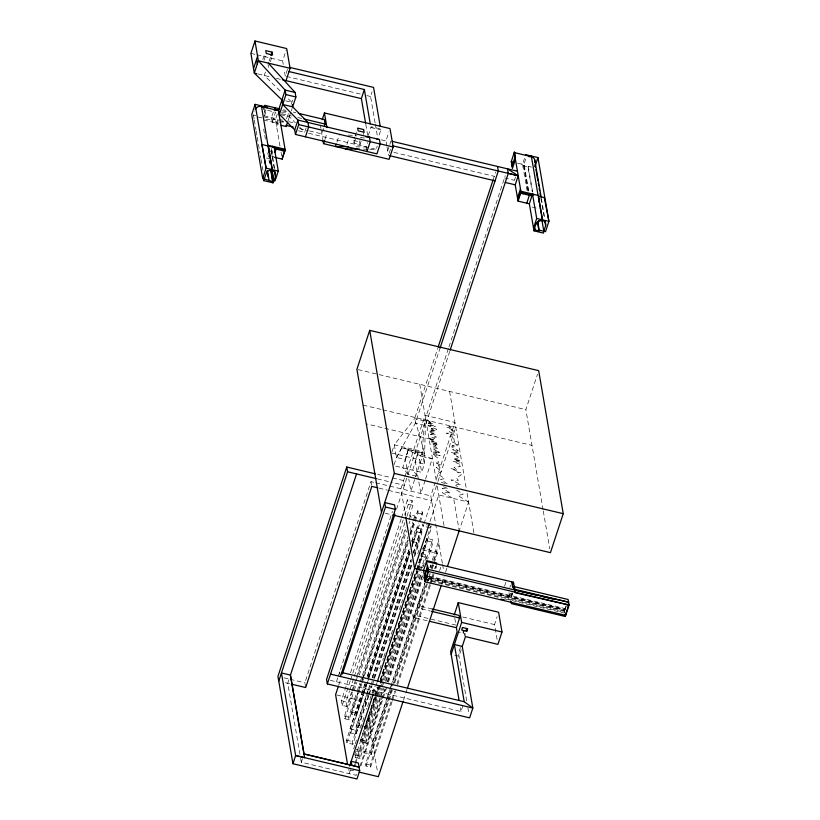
<?xml version="1.0" encoding="UTF-8"?>
<svg xmlns="http://www.w3.org/2000/svg" width="820" height="820" viewBox="0 0 820 820"><rect width="100%" height="100%" fill="white"/><g stroke="black" fill="none" stroke-linecap="round" stroke-linejoin="round"><path stroke-width="0.61" stroke-dasharray="4.1 3.07" d="M425.149 480.397L420.834 493.537L415.412 461.978L418.2 451.748L424.657 453.286L414.623 418.63L437.726 348.356M407.96 474.185L402.743 467.82L408.247 449.391L405.449 459.61L407.96 474.185L417.913 476.563L412.706 470.198L418.2 451.748L401.79 447.853L396.48 457.468L393.774 465.688L421.685 472.34L424.381 464.12L425.354 425.529L424.586 420.998L448.56 348.08M408.247 449.391L405.449 459.61L396.48 457.468L394.297 444.799L414.623 418.63L424.586 420.998L422.208 451.451L419.502 459.671L421.685 472.34M262.8 59.593L264.645 53.987M264.03 60.229L265.506 55.739M265.372 72.099L264.265 75.471L282.08 92.793M269.144 61.11L270.62 56.621M270.374 61.746L272.219 56.129M254.077 118.756L253.441 115.056L254.518 111.776M263.333 109.706L264.06 107.512M264.47 113.129L265.557 109.849L269.134 109.829M264.511 115.825L266.367 110.157M283.238 64.421L282.633 60.905L286.323 49.692M273.296 112.084L271.502 117.557L272.271 122.077L278.236 122.057M287.492 69.321L285.257 76.137L284.048 69.105M272.271 122.077L275.52 112.217L265.557 109.849M279.979 146.114L275.438 119.658L278.041 111.725M277.703 119.648L276.217 124.179L278.708 124.773M276.606 126.454L278.841 119.658M270.61 151.915L271.728 148.512M274.157 168.295L271.225 151.249L272.26 148.102M271.656 154.16L272.773 150.767M286.477 118.746L288.281 113.273M291.336 103.986L293.324 97.939M287.974 121.073L290.957 112.012M291.336 110.843L292.104 108.506M298.439 130.821L304.661 132.307L306.106 127.93M323.664 128.432L321.86 133.906L309.468 130.944M325.017 139.185L326.862 133.578M336.969 142.034L339.541 134.183M346.921 144.412L348.766 138.805M361.138 141.235L360.031 144.607L354.055 143.172L353.584 140.456L354.691 137.094M355.06 135.976L357.274 129.242M354.055 143.172L355.89 137.565M375.068 122.733L370.558 96.483L372.054 91.932M360.031 144.607L359.57 141.891L361.046 137.401M363.352 134.5L364.09 132.266M368.272 135.474L371.142 126.751L381.105 129.129L378.235 137.852M366.776 150.378L366.202 146.985L367.637 142.608M376.513 148.266L377.241 146.073M386.814 145.909L385.953 140.917L388.905 131.938M387.675 150.89L389.469 145.417M389.838 144.32L390.914 141.04M389.172 153.227L390.607 148.85M288.886 679.759L287.728 683.275L300.438 757.208M305.675 687.549L304.866 682.804L370.999 481.647L374.586 482.498M391.981 451.84L394.297 444.799L422.208 451.451L424.381 464.12L415.412 461.978M302.447 758.705L301.299 762.221L356.341 775.351L355.818 772.296M493.086 179.959L495.721 171.944M396.48 457.468L415.402 423.151L440.094 348.039M336.425 681.799L337.861 677.443M338.219 676.356L392.442 511.444M404.404 478.173L400.908 488.781L405.592 515.995M404.793 476.963L425.057 415.33L454.946 422.464L435.543 481.463M448.96 346.87L505.243 175.664M338.783 684.997L340.771 678.939M396.552 509.292L407.601 475.672M408.001 474.462L425.877 420.086L431.761 422.31L428.829 421.89L433.062 423.878L428.245 422.731L431.217 424.217L428.378 423.54L435.307 426.636L429.711 425.303L431.576 426.472L427.989 425.611L436.66 429.352L431.228 428.44L433.278 429.536L430.715 429.506L435.902 430.746L430.746 430.602L434.487 431.996L428.45 431.299L435.809 434.497L431.228 433.411L433.544 434.754L430.479 434.251L436.547 437.091L431.74 437.408L434.764 438.126L429.096 438.833L366.284 423.848M449.729 351.39L425.354 425.529L415.402 423.151M351.585 691.936L346.809 706.481L342.207 705.384L341.386 700.628L348.162 680.026M350.55 672.759L401.154 518.865M401.544 517.656L407.53 499.472L412.132 500.569L412.942 505.325L408.965 517.44M425.539 479.208L432.212 458.913L418.405 452.886L408.442 450.518L422.259 456.535L410.871 491.159L408.79 479.034M514.827 179.18L515.575 176.915M342.207 705.384L350.171 681.143M350.57 679.934L403.163 519.982M404.752 515.134L408.339 504.228L407.53 499.472M527.055 190.537L522.555 164.349L525.159 156.415M346.809 706.481L345.989 701.725L349.576 690.819M349.976 689.61L353.963 677.494M354.353 676.285L404.957 522.381M406.945 516.323L412.132 500.569M528.09 191.152L523.642 165.261L525.435 159.797A4.828 4.336 -9.8 0 1 526.747 157.84M523.642 165.261L524.287 165.414L524.041 166.183L527.998 167.126L532.303 192.136M351.985 690.727L405.777 527.137M357.858 693.115L349.094 719.775L344.933 718.781L344.482 716.147L352.446 691.916M352.846 690.696L355.634 682.22M356.034 681.01L405.838 529.535M409.026 519.839L410.615 514.991L414.776 515.985L415.227 518.619L413.147 518.127M344.933 718.781L353.697 692.121M354.096 690.911L356.885 682.424M359.273 675.157L406.689 530.96M409.077 523.683L409.877 521.264M527.998 167.126L528.254 166.357L531.708 167.177M349.094 719.775L348.643 717.141L356.608 692.9M357.007 691.691L359.795 683.214M360.195 681.994L408.001 536.587M409.99 530.53L412.788 522.043M413.178 520.833L414.776 515.985M366.642 685.069L356.679 715.358L351.862 714.21L351.493 712.026L360.656 684.157M362.245 679.308L408.063 539.949M410.061 533.892L414.038 521.776M414.438 520.567L417.626 510.87L422.443 512.018L422.823 514.202L412.06 546.919M358.258 691.906L361.046 683.419M361.446 682.209L362.635 678.57M363.034 677.361L408.053 540.431M410.051 534.374L414.028 522.258M351.862 714.21L361.825 683.911M362.225 682.701L408.042 543.352M410.83 534.865L418.005 513.053L417.626 510.87M368.498 695.411L355.747 734.187L350.755 732.998L350.027 728.806L364.767 683.972M367.165 676.695L409.395 548.252M411.783 540.974L416.17 527.649L421.162 528.838L421.88 533.041L413.915 557.272M368.805 695.811L352.866 744.283L346.942 742.869L346.481 740.173L361.62 694.13M362.02 692.92L365.207 683.224M367.596 675.957L409.426 548.713M411.824 541.446L412.614 539.027L418.538 540.431L418.999 543.127L414.223 557.661M356.679 715.358L356.31 713.174L365.863 684.095M367.862 678.027L410.092 549.584M412.081 543.527L418.856 522.924M419.256 521.715L422.443 512.018M346.942 742.869L362.881 694.396M363.28 693.187L366.068 684.7M368.457 677.433L409.887 551.409M411.886 545.351L413.075 541.712L412.614 539.027M350.755 732.998L363.496 694.222M363.895 693.013L367.883 680.897M368.282 679.678L410.113 552.444M412.101 546.386L416.888 531.842L416.17 527.649M367.042 683.849L410.072 552.977M442.38 563.299L430.797 495.905L435.154 482.662M355.747 734.187L355.029 729.995L369.769 685.161M372.157 677.884L411.199 559.137M413.198 553.08L421.162 528.838M359.396 727.852L357.069 727.299L356.679 725.013L369.43 686.237M372.218 677.761L410.861 560.214M413.259 552.947L422.823 523.867L423.212 526.143L431.34 528.08L379.147 686.822M352.866 744.283L352.405 741.587L370.732 685.848M371.019 684.884L412.05 560.07M414.049 554.012L423.643 524.903M424.042 523.683L437.552 482.601M437.941 481.401L455.756 427.21M368.897 694.202L371.685 685.725M374.074 678.447L411.927 563.33M369.205 694.591L371.993 686.114M372.393 684.905L412.224 563.719M353.645 748.844L354.845 745.206M355.244 743.996L356.833 739.148M360.421 728.242L364.008 717.336M367.596 706.43L373.971 687.037M379.947 668.864L381.136 665.225M382.735 660.377L383.534 657.958M383.934 656.748L385.523 651.9M389.11 640.994L393.487 627.659M399.463 609.486L402.651 599.789M404.25 594.941L405.049 592.522M405.439 591.312L407.038 586.464M410.625 575.558L412.214 570.71M417.79 553.746L419.389 548.898M372.649 693.474L375.037 686.207M373.51 693.361L375.509 687.293M375.909 686.084L377.097 682.445M430.039 521.448L438.741 494.952L468.63 502.086L459.835 528.808M379.896 698.015L359.98 758.602L355.132 757.454L354.691 754.912L355.89 751.274M374.617 694.325L377.005 687.047M350.324 770.093L349.156 773.629L348.459 769.56M378.748 688.041L365.207 729.236L364.818 726.961L377.958 686.965M380.347 679.698L416.211 570.638M416.611 569.428L430.951 525.804L431.34 528.08M384.918 688.933L366.991 743.463L361.251 742.1L360.8 739.486L374.74 697.082M375.14 695.862L378.327 686.176M380.316 680.118L416.181 571.058M416.58 569.838L426.933 538.34L432.673 539.703L433.124 542.317L427.548 559.281M355.132 757.454L378.235 687.17M380.234 681.112L416.488 570.833M416.888 569.623L421.265 556.298L420.978 554.607M361.251 742.1L375.99 697.266M376.39 696.047L380.367 683.931M380.767 682.722L417.421 571.243M417.821 570.023L427.384 540.944L426.933 538.34M354.014 766.362L354.814 763.943M355.214 762.723L376.728 697.287M377.118 696.077L381.105 683.962M381.505 682.752L418.159 571.263M418.559 570.054L420.147 565.205L423.438 565.995M355.511 764.455L377.415 697.81M377.815 696.59L380.603 688.113M381.003 686.904L420.445 566.938L420.147 565.205M359.98 758.602L359.539 756.071L381.853 688.205M382.253 686.996L420.096 571.878M420.496 570.669L425.672 554.914L420.834 553.756M380.295 696.805L383.083 688.318M385.472 681.051L421.326 571.991M422.925 567.143L426.113 557.457L425.672 554.914M366.991 743.463L366.54 740.86L380.49 698.445M380.88 697.236L383.678 688.759M386.066 681.481L421.921 572.422M426.308 559.096L432.673 539.703M387.306 681.666L422.372 575.035M359.888 766.454L385.39 688.902M387.778 681.635L422.433 576.204M360.984 765.757L382.889 699.111M383.288 697.902L386.476 688.205M388.475 682.148L422.341 579.145M372.423 742.264L387.153 697.471M387.553 696.262L390.34 687.785M390.74 686.576L424.821 582.897M429.926 567.378L430.715 564.99M432.283 560.214L438.567 541.108M392.114 701.684L370.599 767.12L365.986 766.024L365.628 763.932L389.93 690.009M390.33 688.8L424.996 583.379M430.172 567.624L430.971 565.195M365.986 766.024L387.604 700.075M387.901 699.368L425.754 584.25M431.156 567.594L432.13 564.867L436.732 565.964L435.932 568.383M433.513 560.429L439.007 543.721M356.392 751.017L371.214 754.554L370.937 752.965L391.652 689.948M394.051 682.681L426.318 584.527M426.718 583.317L429.905 573.621M431.494 568.772L432.693 565.144M434.282 560.296L437.08 551.809L422.259 548.272M371.214 754.554L392.329 690.327M394.717 683.06L430.572 574M432.171 569.152L433.759 564.303M434.159 563.094L437.347 553.397L437.08 551.809M370.599 767.12L370.24 765.029L394.543 691.106M396.931 683.839L429.598 584.476M429.998 583.266L433.185 573.569M434.774 568.721L435.574 566.292M434.979 568.383L435.727 566.118M392.503 700.475L395.691 690.778M397.69 684.72L430.356 585.357M430.756 584.137L433.944 574.451M439.622 570.71L440.74 567.307M403.44 700.341L405.439 694.284M405.828 693.074L407.027 689.446M441.693 584.014L444.081 576.747M445.598 572.134L447.084 567.604M543.066 509.753L525.856 409.621L537.51 374.197M460.42 647.523L458.523 653.294L466.816 701.51M464.212 635.992L464.971 633.686L458.226 632.076M461.178 649.676L459.026 656.215L451.164 654.339M330.255 680.333L460.983 711.514L463.136 704.974M504.577 586.208L506.442 580.539M497.084 639.405L494.532 624.584L497.115 616.722M509.804 587.448L510.552 585.183M511.885 592.973L511.137 595.238L509.374 594.818M512.449 593.014L511.342 596.406L564.949 609.188L565.052 609.772L426.974 576.839M512.633 593.342L510.645 599.389L511.014 601.511M564.949 609.188L566.149 605.56M564.262 612.181L564.857 610.377L426.8 577.444M565.052 609.772L566.251 606.134M451.687 426.236L448.837 426.369L451.933 427.671L446.531 427.599L452.107 429.403L449.811 429.7L454.013 431.064L449.391 431.74L452.466 433.134L446.387 433.196L455.028 435.266L449.77 436.219L453.603 437.132L454.393 441.744L451.553 441.59L456.227 443.671L454.659 444.235L457.949 445.014L452.056 445.434L455.705 446.305L451.523 446.787L458.216 450.569L452.619 449.657L458.042 451.758L455.469 451.748L459.261 453.122L451.246 452.496L456.596 453.778L453.798 453.931L458.749 456.074L456.432 456.586L459.579 457.775L454.659 458.964L459.507 460.399L454.075 459.108L458.903 460.942L456.238 460.614L460.174 462.285L453.06 461.568L459.692 464.192L458.165 464.848L460.45 466.59L454.044 467.297L457.15 470.055L450.867 468.558L460.461 472.627L457.56 472.392L461.393 474.729L456.412 478.091L458.421 480.356L451.031 479.966L461.055 484.538L454.587 484.466L457.57 486.66M281.486 112.196L287.451 112.176M265.895 119.689L275.438 119.658M279.435 122.057L285.401 122.036M355.962 146.831L366.202 146.985M363.362 149.168L368.477 149.25M369.758 149.26L376.154 149.363L305.891 132.604M348.264 135.044L356.987 135.905M360.718 137.657L364.449 138.026M429.096 438.833L434.969 439.417L430.479 439.663L433.831 440.463L431.361 440.688L435.358 441.652L431.371 441.847L436.732 443.128L432.017 442.687L438.485 444.655L431.699 443.763L436.24 445.916L432.734 445.67L438.649 448.663L433.585 447.915L435.666 449.442L433.718 449.698L439.11 451.451L435.205 451.113L439.458 452.722L433.626 451.799L436.742 452.917L432.95 452.599L440.186 455.654L433.267 454.003L436.578 455.633L434.077 455.325L437.501 457.816L438.403 463.033L434.918 462.685L441.385 465.411L438.259 465.391L439.991 467.584L436.148 467.267L441.478 471.572L437.429 473.745L444.655 478.624L440.668 479.392L447.474 483.984M522.555 164.349L521.212 164.031M401.79 447.853L424.657 453.286M250.91 53.341L255.789 54.509M257.008 54.796L282.633 60.905M286.487 76.434L360.595 94.105M366.827 95.591L370.558 96.483M258.044 73.984L269.103 76.619M276.361 78.351L281.198 79.499M285.657 100.829L291.879 102.315L287.43 97.99M370.886 127.52L380.849 129.888M517.481 163.139L523.837 164.656L528.551 192.095M283.412 109.767L285.893 110.362M293.334 112.135L295.815 112.729M282.418 110.69L287.389 111.879M281.711 113.703L291.633 116.061M297.824 117.547L301.545 118.428M280.696 114.615L289.419 116.696L295.343 122.764M381.331 139.81L385.953 140.917M264.03 115.774L277.693 119.033M278.933 119.33L282.654 120.212M288.855 121.698L295.046 123.174M264.132 116.963L278.605 120.407M279.733 120.683L284.263 121.76M253.441 115.056L255.737 115.61M257.798 116.922L261.754 117.865M353.584 140.456L359.57 141.891M263.558 119.997L278.472 123.553M299.546 128.586L308.228 130.657M504.495 177.94L514.458 180.308L513.843 176.751M393.877 152.376L494.286 176.32M532.17 207.081L539.16 208.751M271.635 155.821L273.347 156.23L273.48 157.03L271.768 156.62M266.51 157.963L268.837 158.516M358.145 369.615L377.846 374.309M379.086 374.607L525.856 409.621M363.055 405.101L381.536 409.508M382.766 409.805L532.006 445.404M422.259 456.535L432.212 458.913M391.601 453.019L419.502 459.671M441.293 482.508L446.234 483.687M377.661 474.401L391.253 477.64M392.483 477.937L403.604 480.592L404.424 485.348L390.925 482.119M377.425 478.9L389.695 481.832M375.785 482.785L430.797 495.905M378.994 488.115L387.368 490.114M388.567 490.391L431.607 500.661M408.339 504.228L412.942 505.325M418.005 513.053L422.823 514.202M385.195 513.238L391.365 514.714M426.297 524.697L429.782 525.528M416.888 531.842L421.88 533.041M427.384 540.944L433.124 542.317M413.075 541.712L418.999 543.127M422.525 549.861L437.347 553.397M421.265 556.298L426.113 557.457M420.445 566.938L422.638 567.46M429.311 576.163L566.128 608.799M428.112 576.552L509.568 595.986M428.091 578.038L564.908 610.674M427.845 578.797L564.652 611.433M424.668 578.941L565.216 612.468M424.422 579.709L499.042 597.503M505.263 598.989L563.719 612.929M432.13 608.973L417.4 605.467L417.851 608.071L430.121 611.002M462.757 616.999L494.532 624.584M455.951 625.096L412.696 614.785L413.147 617.388L428.173 620.976M284.058 677.843L288.958 679.011M290.178 679.298L304.866 682.804M285.483 682.742L290.126 683.839M336.835 694.981L365.474 701.817L366.735 709.167M341.386 700.628L345.989 701.725M351.493 712.026L356.31 713.174M344.482 716.147L348.643 717.141M356.679 725.013L364.818 726.961M350.027 728.806L355.029 729.995M360.8 739.486L366.54 740.86M346.481 740.173L352.405 741.587M356.116 749.429L370.937 752.965M354.691 754.912L359.539 756.071M365.628 763.932L370.24 765.029M349.658 769.847L355.644 771.271M443.538 486.783L447.915 488.607L442.277 488.453L450.826 493.261L447.187 492.389L442.216 492.697L453.685 498.519L459.251 530.909M456.699 490.134L463.208 494.122L458.001 495.567L468.63 502.086M299.577 127.1L304.661 132.307M541.395 198.522L544.828 218.54M540.882 198.276L543.896 215.783M528.254 166.357L532.764 192.628M524.287 165.414L528.808 191.685M543.281 511.014L549.789 548.867M511.434 596.991L510.798 593.249L509.671 596.56L508.687 590.851M449.616 391.427L466.272 488.361M467.123 493.353L473.98 533.226M387.03 147.149L388.454 155.421M464.971 633.686L465.309 635.633M375.283 123.984L377.651 137.739M419.727 384.303L436.383 481.237M437.244 486.229L444.307 527.342M454.792 618.341L455.756 623.969M467.892 707.803L468.978 714.097M442.585 564.519L443.64 570.638M365.792 124.353L367.688 135.382M460.348 707.783L460.983 711.514M410.615 514.991L411.066 517.625M419.327 599.615L419.779 602.228M414.223 615.143L414.674 617.747M320.374 125.275L320.907 128.35M321.276 130.513L323.121 141.235M370.999 481.647L371.614 485.214M288.835 113.303L289.419 116.696M268.037 64.472L268.529 67.353M281.034 152.253L281.67 155.943M274.649 168.469L271.297 149.004A4.828 4.336 -9.8 0 1 271.225 151.249M368.006 716.526L377.712 773.014M269.257 160.946L269.678 163.385M263.681 129.119L264.542 134.121M264.757 135.382L265.403 139.133M267.771 152.889L269.493 162.893M254.282 119.986L255.983 129.857M256.188 131.087L257.039 136.017M257.254 137.258L260.012 153.289M260.432 155.738L260.842 158.168M261.057 159.387L262.933 170.334M339.654 672L340.228 675.362M300.653 758.459L301.719 764.65M264.071 108.496A4.828 4.336 -9.8 0 1 264.45 111.797"/><path stroke-width="1.23" d="M543.824 231.25L543.352 233.085L534.015 230.861L529.341 203.811L532.518 194.114L538.412 195.529L542.389 220.488A4.828 4.336 -9.8 0 1 545.618 225.797L543.824 231.25L541.938 220.303M511.014 601.511L511.372 603.622L564.99 616.414L567.368 609.096A4.828 0.912 -76.6 0 0 568.239 605.508M286.036 80.657L290.085 68.316L286.692 48.564L254.969 41L250.91 53.341L254.302 73.093L281.916 99.937L282.695 104.468L297.947 120.079L379.404 139.502L380.172 144.023L376.933 153.883L295.477 134.449L294.698 129.929L297.947 120.079L298.716 124.599L295.477 134.449M253.523 68.573L257.582 56.221M270.989 55.504L272.096 52.131L265.752 50.625L266.244 53.495L272.588 55.012L272.096 52.131M267.115 107.891L267.32 107.266L255.112 104.355L251.73 114.646L262.697 178.452L272.712 181.661L271.031 169.637M269.257 153.248L261.426 105.862M264.06 107.512L264.778 105.319L279.702 108.886M274.577 157.296L282.223 159.121L285.196 150.05L278.421 110.587L285.155 90.087L258.361 60.752L254.969 41M274.577 170.724L275.407 175.593L275.038 172.292L272.189 170.283C278.113 171.749 274.69 179.539 273.019 182.85L263.691 180.625L266.192 173.389A4.828 4.336 -9.8 0 1 272.189 170.283L268.212 145.325L274.106 146.729L278.287 171.062L275.1 180.759L273.808 180.451L272.137 170.714M279.2 115.118L285.934 94.607L285.155 90.087L295.118 92.465L295.897 96.986L292.658 106.836L307.9 122.446L308.679 126.967L305.44 136.827M262.697 178.452L266.08 168.151L255.112 104.355M273.901 147.354L274.106 146.729M274.966 152.51L276.463 147.969M287.615 122.17L286.18 126.557L281.198 125.368M282.521 150.644L282.89 149.506M282.449 157.184L284.694 150.388M322.219 119.658L324.433 112.934L390.012 128.576L393.18 146.975L389.121 159.316L323.541 143.674L323.121 141.235M324.382 126.239L325.099 124.045L324.32 119.525L298.295 113.314M323.541 143.674L324.648 140.302M336.231 144.279L335.493 146.524L348.285 146.718M365.587 123.133L361.374 98.625L364.367 89.534L289.019 71.565M366.97 151.505L370.22 141.645L369.441 137.124L365.699 136.755M392.595 515.001L550.445 552.659L563.248 513.689L538.668 370.65L369.717 330.357L356.905 369.318L381.495 512.356M375.191 473.816L346.768 467.031L277.939 676.377L292.955 763.727L356.966 779L359.683 770.739L358.361 763.01L351.175 761.298L351.872 765.367M278.759 681.133L347.588 471.787L346.768 467.031M356.556 473.929L290.423 675.085L304.62 757.68L295.641 755.538L281.444 672.943L290.423 675.085L304.015 753.959L359.058 767.089L304.015 753.959M292.955 763.727L295.641 755.538L359.683 770.739M369.717 330.357L394.297 473.396L326.555 679.442L327.323 683.931L469.624 717.869L472.843 708.07L462.254 646.406L465.473 636.607L497.924 644.346L501.983 632.005L498.591 612.232L458.267 602.618L454.208 614.959M327.323 683.931L385.482 507.037L384.713 502.557L394.584 504.905L395.353 509.394L340.423 676.479M438.126 347.147L493.086 179.959M440.094 348.039L498.304 170.99L497.525 166.47M338.383 686.207L335.595 694.683L347.598 764.568M342.36 674.091L394.953 514.13M515.401 159.387L512.418 168.459L511.249 161.653L514.488 151.802L515.267 156.323L512.029 166.173M450.129 350.171L508.267 173.368L507.488 168.848L518.219 175.767L521.018 192.054L518.035 201.115L529.341 203.811M518.035 201.115L515.237 184.838L518.23 175.746L514.242 152.561L531.432 156.692L538.207 196.154L544.326 197.61L548.908 221.369L545.525 231.66L539.211 230.153L537.705 221.4M525.538 155.287L525.743 154.662L537.951 157.573L548.908 221.369L536.71 218.458L532.518 194.114M517.492 197.938L520.464 188.877M531.432 156.692L531.637 156.066M517.891 200.316L520.874 191.244L533.461 194.248L533.605 195.058M522.945 193.745L523.314 192.597M534.937 166.716L537.951 157.573M526.768 203.196L529.751 194.135M349.627 766.024L373.11 694.571M377.497 681.225L429.239 523.857M536.71 218.458L533.523 228.144L534.804 228.452M534.015 230.861C534.773 226.843 536.567 219.114 542.389 220.488L538.73 220.949L536.403 223.593M513.945 588.483L514.519 586.71L568.137 599.502L569.09 605.037L565.708 615.328L425.16 581.81L424.114 577.915L426.103 571.386A4.828 0.912 -76.6 0 1 427.845 569.275L428.06 568.649M534.609 229.057L535.255 229.21L535.009 229.979L538.966 230.922L539.211 230.153M425.026 581.031L426.83 575.578A4.828 0.912 -76.6 0 0 427.845 569.275L426.502 561.474L513.433 582.21L515.257 592.788L569.09 605.037L428.553 571.519L427.599 565.974L424.411 575.671L426.882 576.255M425.16 581.81L428.553 571.519M436.465 563.852L436.732 563.053L426.769 560.675L423.53 570.535L424.514 576.255L426.974 576.839M403.04 701.561L378.338 776.683L359.221 772.132M407.427 688.226L441.293 585.224M447.453 566.466L459.436 530.028M459.067 700.321L450.662 651.418L457.099 631.81L456.402 627.7L459.579 618.024L459.128 615.42L432.13 608.973M451.164 654.339L461.66 622.39L458.267 602.618M466.067 630.621L466.549 629.063L467.41 629.319L466.918 630.826L466.067 630.621L467.41 629.319M513.433 582.21L513.238 584.404L513.617 583.256M513.74 587.315L514.119 586.177M567.891 602.393L568.393 602.803L568.598 602.177L514.775 590.01L514.519 586.71M567.727 602.556L568.393 602.803M273.911 109.818L278.677 109.798L279.456 114.318L294.698 129.929M345.445 148.902L359.529 149.107M376.913 139.256L379.404 139.502M289.481 67.343L373.551 87.391L380.203 126.147M290.085 68.316L258.361 60.752L254.302 73.093L256.793 73.687M282.408 79.796L361.374 98.625M285.934 94.607L295.897 96.986M282.695 104.468L292.658 106.836L292.268 104.581M511.249 161.653L513.74 162.247M261.221 106.487L278.421 110.587M304.025 119.023L325.099 124.045M392.155 141.337L517.451 171.216M392.934 145.857L518.23 175.746L508.267 173.368M379.834 143.787L393.18 146.975M298.716 124.599L380.172 144.023M285.913 125.327L293.345 127.1M505.274 182.46L515.237 184.838M389.695 155.708L495.065 180.851M521.018 192.054L532.313 194.75M520.638 193.202L531.944 195.898M285.063 149.25L272.476 146.247L272.609 147.047M285.196 150.05L261.887 144.494L266.08 168.151L278.287 171.062M274.372 148.707L284.827 151.198M272.968 180.902L273.613 181.056L271.738 170.099M394.297 473.396L563.248 513.689M347.588 471.787L376.195 478.613M377.794 487.828L371.819 486.403L305.675 687.549L291.315 684.126M385.482 507.037L395.353 509.394M514.417 587.919L512.654 587.499L511.67 581.79M514.981 589.385L568.598 602.177M427.845 569.275L537.93 595.535M540.37 596.12L554.986 599.604M428.511 571.724L414.592 568.403L405.797 517.246M424.309 576.849L426.8 577.444M424.36 577.147L426.851 577.741M424.114 577.915L426.595 578.5M500.784 599.102L504.505 599.994M431.351 611.289L459.579 618.024M461.66 622.39L501.983 632.005M429.393 621.263L456.402 627.7M462.254 646.406L454.382 644.53L464.212 701.705L472.843 708.07L330.552 674.122M342.145 672.595L464.212 701.705M268.324 63.119L295.118 92.465M538.443 197.405L542.594 219.862M534.722 159.746L541.179 197.272M535.081 164.502L535.511 167.003M535.942 169.504L537.879 180.759M538.309 183.26L538.74 185.761M539.17 188.262L539.601 190.763M540.031 193.274L540.452 195.775M544.757 220.785L545.618 225.797M538.422 197.374L539.252 202.232M537.459 222.169L538.966 230.922M565.574 614.559L565.708 615.328M564.621 614.293L564.99 616.414M364.367 89.534L370.261 123.84M324.433 112.934L326.965 127.653M274.741 107.697L275.13 109.962M282.08 158.311L282.223 159.121M256.516 59.471L257.296 64.001M268.212 145.325L272.394 169.658M269.678 155.687L270.098 158.116M270.518 160.556L270.928 162.985M272.609 180.421L273.019 182.85M270.784 170.406L272.712 181.661M267.505 171.196L269.011 179.949M267.033 170.714L268.109 176.966M263.271 178.196L263.691 180.625M514.632 589.611A4.828 0.912 -76.6 0 1 514.775 590.01M268.007 145.95A4.828 4.336 -9.8 0 1 269.144 146.38M255.235 109.593A4.828 4.336 -9.8 0 1 263.343 107.605M528.941 156.702A4.828 4.336 -9.8 0 1 534.65 161.991M462.47 627.495L461.639 630.026L466.846 631.267L467.677 628.735L462.47 627.495M463.597 631.256L463.382 632.302L463.597 631.256M363.629 129.55L357.643 128.115L358.104 130.831L364.09 132.266L363.629 129.55"/></g></svg>
